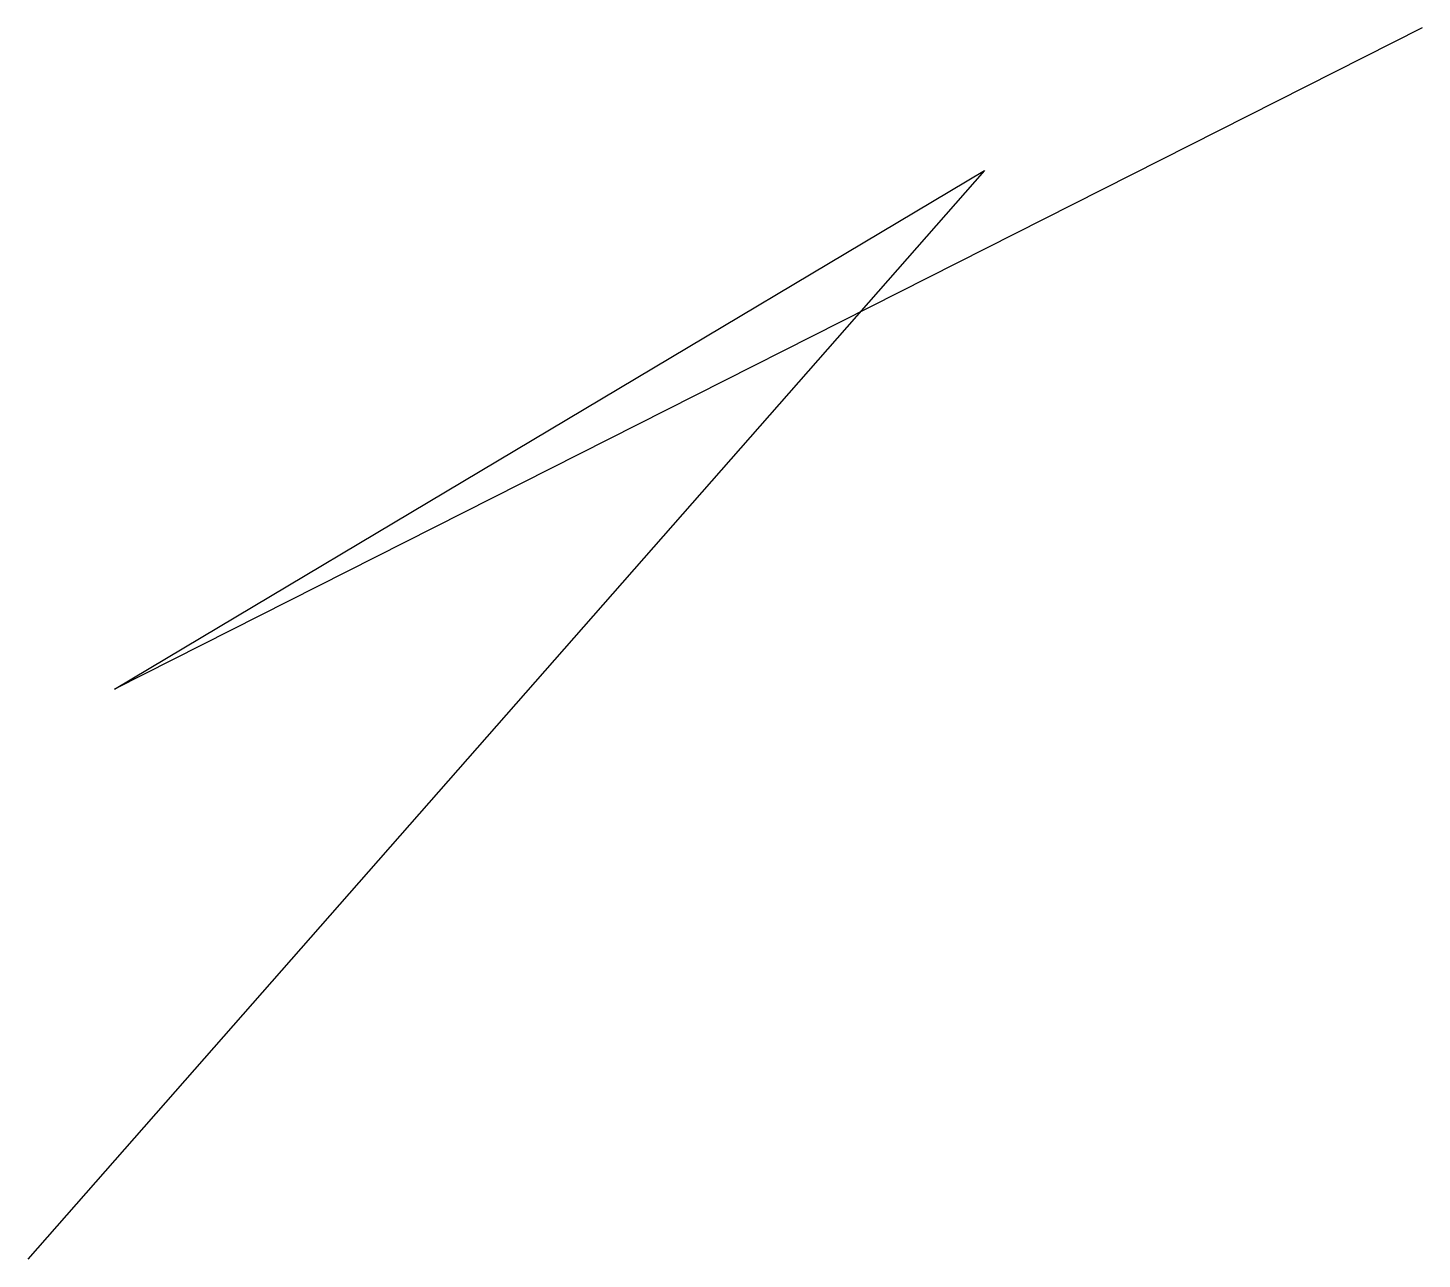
# Model space of a CAD drawing. Units: millimetres at full size, sheet at 1:100. Extents: x 429 to 17204, y -15122 to -306.
import ezdxf

# ---------------------------------------------------------------- set-up
doc = ezdxf.new("R2010")
doc.units = ezdxf.units.MM
doc.header["$LTSCALE"] = 100
doc.layers.add('0-0', color=7, linetype='Continuous')

msp = doc.modelspace()

# ---------------------------------------------------------------- linework, layer by layer
at = {"layer": '0-0'}
msp.add_lwpolyline([(17204.1, -306.1), (1469.4, -8265.3), (11938.8, -2020.4), (428.6, -15122.4)], dxfattribs=at)

doc.saveas('drawing.dxf')
